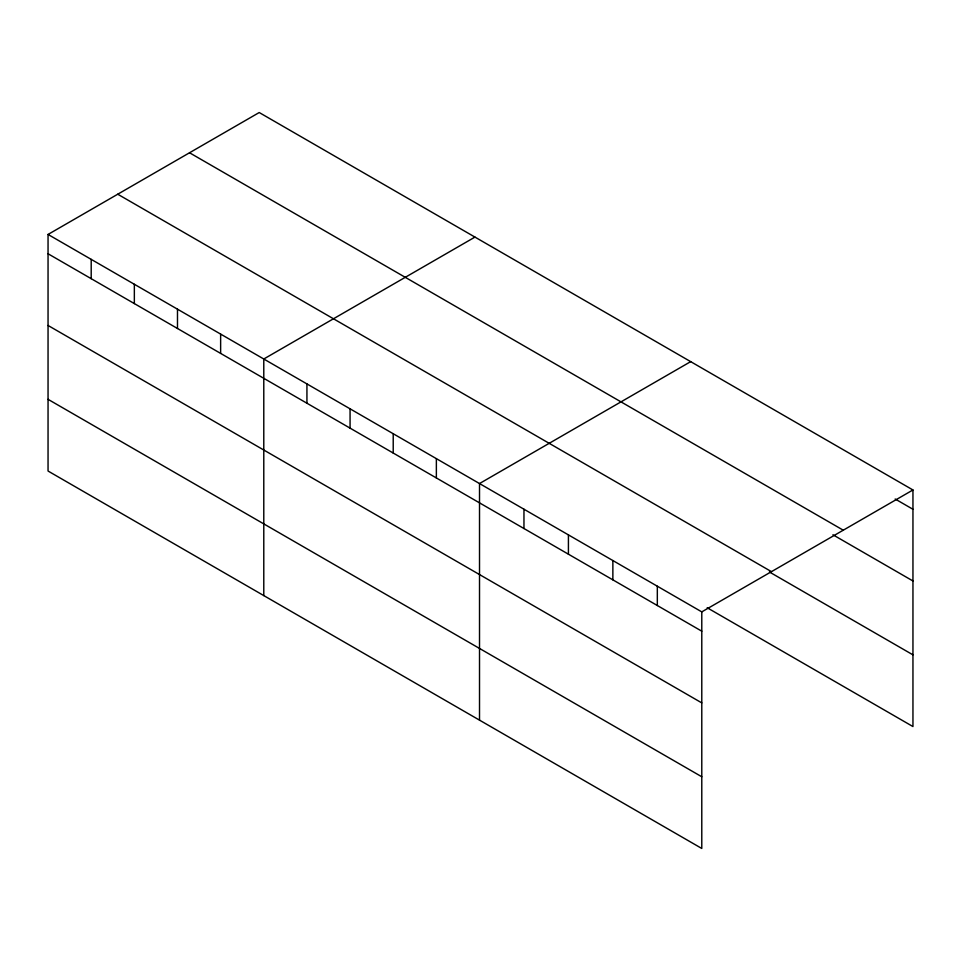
<?xml version="1.0" encoding="UTF-8"?>
<svg xmlns="http://www.w3.org/2000/svg" width="961" height="961" viewBox="0 0 961 961"><rect width="100%" height="100%" fill="white"/><g stroke="black" fill="none" stroke-linecap="round" stroke-linejoin="round"><path stroke-width="1.44" d="M701.782 702.887L701.782 611.881L48.05 234.448L48.05 471.034L701.782 848.467L701.782 702.887L48.05 325.467M707.188 607.76L912.95 726.552L912.95 489.966L259.218 112.533L48.05 234.448M474.95 237.091L263.782 359.006L263.782 595.592M690.683 361.636L479.515 483.551L479.515 720.137M701.782 611.881L912.95 489.966M895.172 498.999L912.95 509.27M189.533 152.763L843.265 530.196M832.935 534.772L912.95 580.973M117.735 194.218L771.467 571.651M769.425 571.987L912.95 654.849M48.05 253.764L701.782 631.185M48.05 399.332L701.782 776.764M657.324 586.21L657.324 605.526M612.866 560.551L612.866 579.855M568.419 534.881L568.419 554.197M523.961 509.222L523.961 528.526M436.366 458.649L436.366 477.953M393.217 433.735L393.217 453.039M350.068 408.821L350.068 428.138M306.931 383.92L306.931 403.224M220.634 334.092L220.634 353.396M177.485 309.178L177.485 328.494M134.348 284.276L134.348 303.58M91.199 259.362L91.199 278.666"/></g></svg>
